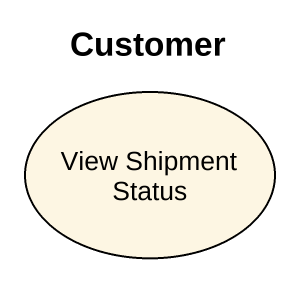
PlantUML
@startuml
title Customer
usecase "View Shipment Status" as View_Shipment_Status
@enduml
